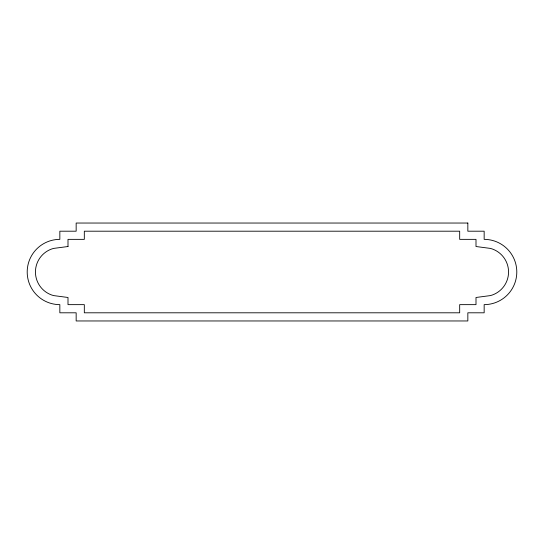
<?xml version="1.0" encoding="UTF-8"?>
<svg xmlns="http://www.w3.org/2000/svg" width="544" height="544" viewBox="0 0 544 544"><rect width="100%" height="100%" fill="white"/><g stroke="black" fill="none" stroke-linecap="round" stroke-linejoin="round"><path stroke-width="0.82" d="M68 246.514L53.523 248.424A24.412 24.412 0 0 0 53.523 295.576L68 297.486L68 304.64L84.32 304.64L84.32 312.8L459.68 312.8L459.68 304.64L476 304.64L476 297.486L490.477 295.576A24.412 24.412 0 0 0 490.477 248.424L476 246.514L476 239.36L459.68 239.36L459.68 231.2L84.32 231.2L84.32 239.36L68 239.36L68 246.514M467.84 223.04L76.16 223.04L76.16 231.2L59.84 231.2L59.84 239.36A32.64 32.64 0 0 0 27.2 272A32.64 32.64 0 0 0 59.84 304.64L59.84 312.8L76.16 312.8L76.16 320.96L467.84 320.96L467.84 312.8L484.16 312.8L484.16 304.64A32.64 32.64 0 0 0 516.8 272A32.64 32.64 0 0 0 484.16 239.36L484.16 231.2L467.84 231.2L467.84 223.04"/></g></svg>
